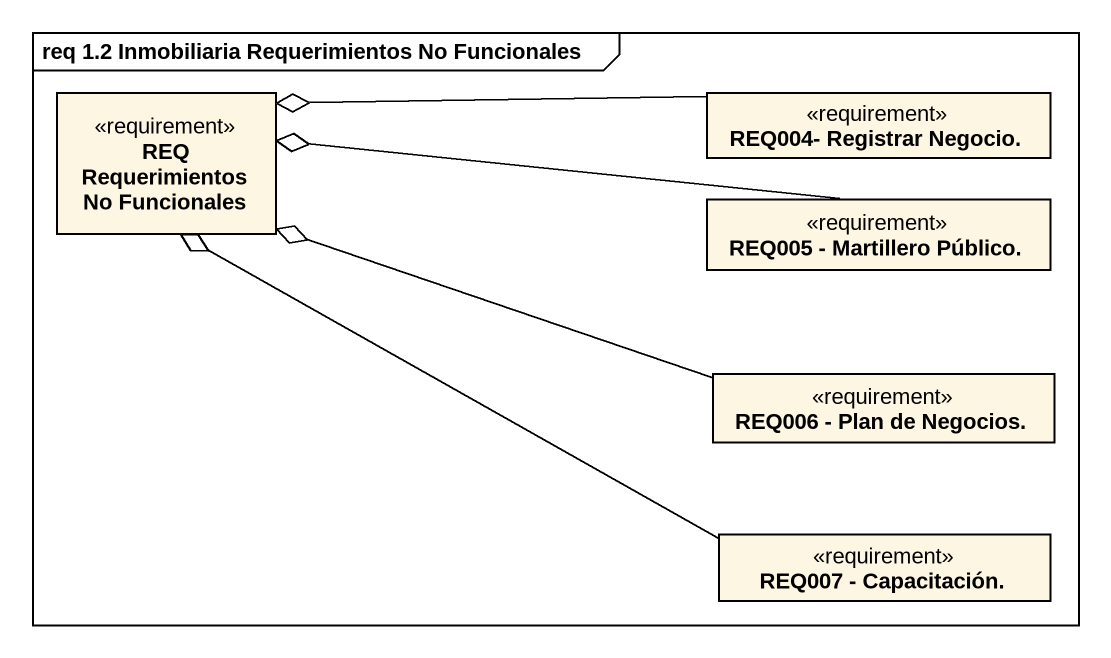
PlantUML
@startuml
mainframe req 1.2 Inmobiliaria Requerimientos No Funcionales
hide circle
hide empty members
class "REQ Requerimientos No Funcionales" as REQ_Requerimientos_No <<requirement>>
class "REQ004- Registrar Negocio." as REQ004_Registrar_Negocio <<requirement>>
class "REQ005 - Martillero Público." as REQ005_Martillero_Público <<requirement>>
class "REQ006 - Plan de Negocios." as REQ006_Plan_de_Negocios <<requirement>>
class "REQ007 - Capacitación." as REQ007_Capacitación <<requirement>>
REQ004_Registrar_Negocio -left-o REQ_Requerimientos_No
REQ005_Martillero_Público -left-o REQ_Requerimientos_No
REQ006_Plan_de_Negocios -left-o REQ_Requerimientos_No
REQ007_Capacitación -left-o REQ_Requerimientos_No
@enduml
